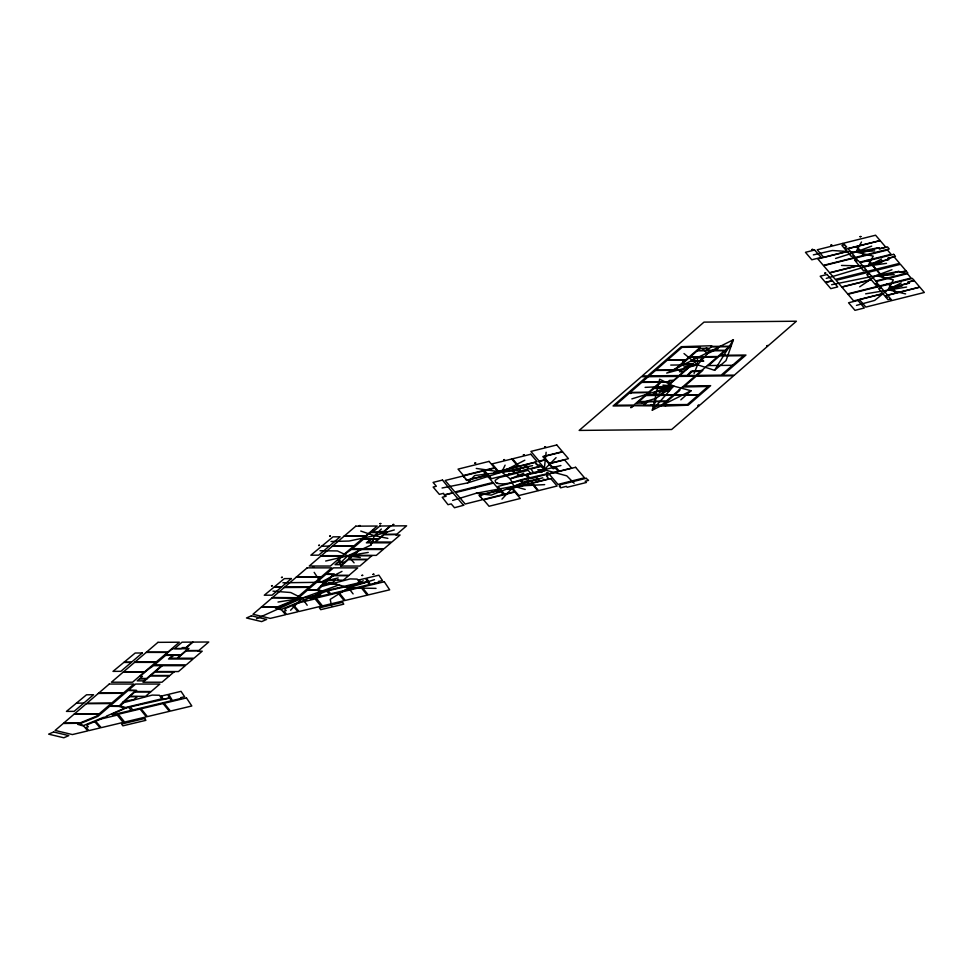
<?xml version="1.0" encoding="UTF-8"?>
<svg xmlns="http://www.w3.org/2000/svg" width="973" height="973" viewBox="0 0 973 973"><rect width="100%" height="100%" fill="white"/><g stroke="black" fill="none" stroke-linecap="round" stroke-linejoin="round"><path stroke-width="1.46" d="M546.133 452.263L544.175 469.74L510.193 478.825L501.764 472.087L476.259 468.439M654.805 403.357L655.948 398.31L673.62 386.086L691.061 390.757L680.82 399.854M652.299 410.192L659.658 379.215L673.62 386.086L652.299 410.192L691.061 390.757M718.256 348.553L707.432 353.698L697.568 364.802L666.7 373.085L733.399 339.723L726.016 360.63L714.583 370.312L697.568 364.802L670.725 365.07M325.663 561.032L347.835 555.814L370.835 545.172L374.398 535.697L381.343 529.008M694.065 373.425L697.568 364.802L697.446 359.402M505.096 465.143L501.764 472.087L467.563 482.924L442.058 488.008M370.835 545.172L373.218 540.587M826.259 278.412L867.892 265.994L873.255 256.167L855.924 252.007L832.316 250.511L813.343 254.877M861.482 241.997L855.924 252.007L835.564 258.477M714.583 370.312L733.399 339.723M501.959 499.149L514.012 486.245L528.826 480.017M290.586 610.253L302.044 598.14L339.103 584.907L348.468 587.911L376.04 588.373M467.563 482.924L474.666 475.542L520.373 469.91M556.082 457.638L544.175 469.74L537.753 469.801M339.577 563.635L347.835 555.814L368.244 552.433M701.801 370.433L717.527 356.775L704.257 357.176L700.013 360.874L703.771 361.105L696.121 361.372L691.073 361.226L695.634 357.261L689.784 357.322L682.377 363.756L693.494 363.561L679.701 375.554L687.072 375.481L691.146 371.248L702.798 370.421L697.106 375.383L721.163 375.14L743.542 355.704L719.558 355.936L708.49 365.556M722.915 354.488L722.112 355.279L745.963 355.048L722.647 375.237L734.372 375.128L768.111 345.804L766.736 345.816L768.84 345.172L796.4 321.224L703.99 322.124L642.144 376.004L647.58 375.955L681.27 346.68L711.689 345.743L710.922 346.388L730.674 346.279L721.2 354.5L722.83 354.561M665.398 406.033L688.203 405.206L710.643 385.673L684.895 385.989L696.121 376.235L733.642 375.76L700.013 404.987L698.529 404.999L697.799 405.632L699.283 405.619L671.638 429.507L579.166 430.419L641.341 376.697L646.777 376.648L613.075 405.972L632.997 405.777L630.772 407.711L634.165 405.692L665.496 405.996M83.678 703.199L74.167 711.348L66.444 711.397L76.295 703.248L83.86 703.041L93.554 694.734L86.524 694.783L76.49 703.09M329.154 546.218L318.73 555.157L310.837 555.206L321.649 546.267L329.348 546.06L340.136 536.804L333.021 536.853L321.844 546.108M182.498 647.592L181.404 648.492L174.666 648.492L182.036 642.18L192.362 642.107L185.965 647.592L182.51 647.592M859.694 286.816L876.174 275.614L891.961 269.74M329.604 536.087L330.443 535.941M330.443 536.159L329.677 536.305M318.609 545.342L319.448 545.184M319.448 545.403L318.658 545.549M359.305 525.651L360.144 525.493M360.156 525.712L359.39 525.858M281.477 577.366L282.316 577.208M282.316 577.427L281.562 577.585M811.896 249.465L812.735 249.319M812.747 249.538L812.005 249.684M271.516 585.746L272.355 585.6M272.391 585.795L271.601 585.965M474.824 463.039L475.663 462.88M475.663 463.099L474.848 463.245M379.896 523.596L380.735 523.45M380.771 523.656L379.981 523.815M830.881 245.099L831.72 244.953M831.72 245.16L830.906 245.305M312.722 566.955L313.561 566.797M313.561 567.016L312.795 567.162M372.951 530.297L373.79 530.139M373.802 530.358L372.987 530.492M289.297 587.12L290.136 586.962M290.161 587.169L289.37 587.327M338.142 558.234L338.981 558.076M392.873 524.532L393.712 524.374M338.981 558.295L338.19 558.441M369.387 539.772L370.226 539.614M393.737 524.581L392.897 524.727M860.035 236.585L860.874 236.439M860.886 236.658L860.12 236.804M503.649 459.73L504.488 459.584M504.525 459.791L503.734 459.949M340.55 565.994L341.389 565.848M341.389 566.067L340.623 566.213M523.377 454.817L524.216 454.659M524.179 454.902L523.438 455.023M474.848 487.814L475.688 487.668M630.407 393.469L631.246 393.323M824.824 273.012L825.663 272.854M544.685 446.862L545.525 446.704M825.663 273.072L824.934 273.231M545.488 446.948L544.746 447.069M683.228 361.64L682.62 361.798M705.984 348.285L706.824 348.139M706.836 348.358L706.033 348.504M305.741 599.842L306.58 599.684M338.507 579.567L337.716 579.701M509.597 473.486L508.83 473.632M306.592 599.903L305.79 600.049M536.305 464.401L537.145 464.243M672.185 380.686L673.024 380.528M866.457 260.582L867.296 260.436M328.752 593.968L329.592 593.822M673.024 380.747L672.294 380.905M867.296 260.655L866.481 260.788M329.604 594.041L326.514 591.158L309.402 598.176L310.448 598.65L328.838 594.187M654.513 392.91L655.352 392.751M655.352 392.97L654.561 393.116M361.822 575.371L362.661 575.213M362.686 575.42L361.907 575.578M527.378 474.605L528.217 474.459M528.242 474.666L527.463 474.824M724.581 355.218L725.42 355.06M725.42 355.279L724.654 355.437M372.987 574.277L373.827 574.119M373.839 574.338L373.073 574.484M351.667 588.483L352.506 588.337M352.506 588.556L351.715 588.701M541.329 472.392L542.168 472.233M650.864 404.78L651.703 404.634M651.703 404.853L650.913 404.999M524.617 484.128L523.973 484.286M874.727 270.202L875.566 270.056M875.518 270.299L874.776 270.409M374.605 582.961L375.444 582.815M375.444 583.034L374.678 583.18M544.089 479.263L543.433 479.434M886.598 284.286L887.437 284.128M887.449 284.347L886.658 284.493M370.166 539.869L369.448 539.979M524.824 460.217L501.764 472.087L532.584 465.641M901.217 282.924L888.045 289.686L874.666 300.414L856.471 305.376M282.912 582.778L320.737 582.28L341.985 571.406M841.475 265.459L867.892 265.994L881.574 259.073M363.257 580.772L348.468 587.911L330.2 599.38L331.611 605.997M256.568 618.706L302.044 598.14L320.713 594.819M659.195 392.618L673.62 386.086L662.954 385.15M101.435 718.877L95.634 721.261L101.241 727.658L123.157 722.416L117.271 715.106L101.447 718.901M523.79 473.279L510.193 478.825L514.012 486.245L525.213 489.468M871.699 246.108L855.924 252.007L874.618 250.888M374.435 579.677L348.468 587.911L353.102 593.895M641.523 402.858L655.948 398.31M631.842 398.881L673.62 386.086L645.099 387.363M452.664 500.426L476.296 493.226L514.012 486.245L542.776 477.792M394.32 529.932L374.398 535.697L349.015 541.049L331.039 541.499M560.922 465.532L544.175 469.74L566.785 475.858L574.155 483.265M880.103 240.526L845.865 249.052L844.552 247.519L846.668 246.996L843.348 243.262L875.578 235.223L885.771 247.178L879.847 248.614L878.485 247.665L879.337 248.906L887.473 246.874L889.249 248.954L864.219 255.194L861.92 252.506L878.643 247.86M880.212 240.659L856.739 246.51L860.655 251.107L878.534 247.726M881.745 276.174L880.626 274.945M914.146 280.492L907.76 282.085L908.818 283.082L893.53 286.889L891.438 286.974L889.054 284.177L912.37 278.424L924.35 292.472L892.034 300.535L888.872 296.741L886.792 297.252L885.564 295.816L919.339 287.327M914.255 280.625L908.49 282.061L909.39 283.119L901.448 285.089L902.166 285.94L892.533 288.336L896.413 292.885L919.217 287.193M887.546 295.099L895.963 292.995L888.604 284.298L880.103 286.415L887.704 295.281M549.514 463.416L568.463 458.684L562.649 451.873L543.712 456.592L552.713 467.405L556.824 466.614L552.883 467.599L553.552 468.39L556.325 467.697L559.28 471.163L571.565 468.098L564.571 459.876L549.502 463.635M314.157 572.355L320.737 582.28L338.166 577.913M898.882 271.358L881.015 274.739L877.074 270.129L900.439 264.303L907.821 272.963L884.518 278.777L882.219 276.089L899.003 271.491M906.009 270.835L900.195 272.258C896.449 270.993 904.112 274.508 906.118 270.968M358.976 579.944L365.495 578.388L367.466 581.659L361.129 583.143L358.976 579.944L360.825 582.73M161.129 696.121L167.648 694.564L169.606 697.836L163.282 699.319L161.129 696.121L162.978 698.906M378.582 581.465L382.486 580.577L378.886 575.177L366.541 578.132L370.263 584.323L378.911 582.255L378.461 581.489M180.735 697.641L184.639 696.753L181.039 691.353L168.694 694.308L172.416 700.499L181.063 698.432L180.613 697.665M831.623 284.712L876.174 275.614L894.223 274.654M865.629 293.834L906.593 287.047M278.01 602.056L302.044 598.14L307.188 605.242M683.824 366.979L697.568 364.802L683.995 353.54M867.892 265.994L886.5 263.342M544.661 484.627L514.012 486.245L491.11 495.123L476.296 493.226M707.456 365.568L732.474 365.313M682.45 387.023L708.162 386.451L687.352 404.537L663.245 404.768L679.847 390.343L678.607 390.355M698.432 394.904L674.338 395.135L698.395 394.929M320.044 550.742L337.449 550.937L347.835 555.814L360.278 557.517M272.963 591.158L290.732 592.521L302.044 598.14M320.737 582.28L339.103 584.907L328.704 582.511M387.862 538.361L374.398 535.697L360.752 531.051M905.632 293.907L888.045 289.686L893.323 279.859L876.174 275.614M497.069 483.253C507.626 485.843 518.013 479.64 528.254 478.144L525.615 475.043L518.585 476.429L530.735 473.413L528.12 470.336L499.246 477.573L495.16 480.382L495.585 482.438L497.945 483.484M703.126 349.368L707.432 353.698M347.835 555.814L354.087 562.844M516.76 473.17L519.436 476.211M464.157 477.123L465.763 478.911M480.236 496.631L481.854 498.431M463.829 505.218L454.488 507.724L451.229 503.905L448.018 504.683L442.229 497.252L446.096 496.291L444.454 495.075L452.98 492.946L463.501 505.303M123.012 702.032L119.193 706.021L110.131 705.887L128.059 690.526L135.709 690.526L123.012 702.032M123.51 702.713L120.372 705.997L125.578 707.48L161.713 698.833L159.463 695.257L152.25 695.087L123.51 702.713M320.859 585.855L317.04 589.845L307.991 589.711L325.919 574.35L333.557 574.35L320.859 585.855M321.358 586.537L318.22 589.82L323.425 591.304L359.572 582.657L357.2 579.105L350.098 578.911L321.358 586.537M78.728 723.267L77.572 724.289L83.666 726.089L87.862 730.869L72.391 734.566L55.12 730.431L63.245 723.486L78.728 723.267M79.64 723.815L83.544 725.53L103.162 717.466L107.115 716.821L106.349 716.177L124.763 708.101L118.913 706.422L109.669 706.289L97.884 716.383L79.64 723.815M129.579 696.656L124.532 701.144L133.775 699.611L137.339 696.656L129.579 696.656M135.004 691.839L129.944 696.34L145.524 696.34L150.779 691.839L135.004 691.839M136.548 690.465L135.369 691.511L151.143 691.523L159.876 684.043L135.636 684.043L128.436 690.21L136.548 690.465M174.033 671.881L169.837 675.505L150.864 675.505L155.096 671.869L174.033 671.881M276.575 607.091L275.42 608.113L281.513 609.913L285.709 614.693L270.239 618.39L252.98 614.267L261.092 607.31L276.575 607.091M277.5 607.639L281.404 609.353L301.01 601.29L304.963 600.645L304.196 600L322.61 591.925L316.772 590.246L307.517 590.112L295.731 600.207L277.5 607.639M327.439 580.48L322.379 584.968L331.635 583.435L335.199 580.48L327.439 580.48M332.851 575.663L327.792 580.163L343.372 580.163L348.626 575.663L332.851 575.663M334.396 574.289L333.216 575.335L349.003 575.347L357.723 567.867L333.484 567.867L326.283 574.034L334.396 574.289M371.881 555.705L367.685 559.329L348.711 559.329L352.944 555.692L371.881 555.705M198.054 651.168L202.214 651.192L194.028 658.21L177.609 658.198L186.232 650.815L198.565 650.73L198.054 651.168M629.884 392.678L615.423 405.255L633.812 405.072L648.273 392.508L629.884 392.678M641.718 382.401L630.09 392.508L648.468 392.326L660.095 382.219L641.718 382.401M648.286 376.697L641.985 382.158L667.782 381.915L669.558 380.394L673.632 380.346L678.169 376.405L648.286 376.697M655.474 370.445L649.259 375.846L679.118 375.554L683.581 371.674L679.507 371.71L681.295 370.19L655.474 370.445M667.356 360.119L655.753 370.202L674.107 370.02L685.71 359.937L667.356 360.119M682.061 347.337L667.587 359.925L685.929 359.742L700.414 347.166L682.061 347.337M638.568 401.873L636.172 403.953L644.418 403.868L646.875 401.74L638.568 401.873M645.865 395.524L638.86 401.606L666.31 401.046L672.975 395.257L645.865 395.524M654.038 388.422L646.486 394.977L652.178 394.929L656.763 390.915L661.749 390.684L669.497 390.793L665.337 391.037L660.789 394.843L673.596 394.722L694.929 376.247L678.753 376.405L664.827 388.495L654.038 388.422M661.178 382.207L654.318 388.178L664.741 388.081L671.601 382.109L661.178 382.207M682.049 364.048L675.177 370.02L685.6 369.91L692.472 363.951L682.049 364.048M697.446 350.657L690.404 356.787L717.794 356.532L724.569 350.645L697.446 350.657M700.086 348.37L697.69 350.45L706.167 350.365L708.563 348.285L700.086 348.37M695.391 357.918L691.888 360.959L699.502 360.886L702.993 357.845L695.391 357.918M647.836 401.727L643.895 405.157L661.786 404.987L665.727 401.557L647.836 401.727M711.263 346.838L707.213 350.365L724.849 350.402L729.154 346.668L711.263 346.838M692.204 371.455L687.583 375.469L695.914 375.396L700.536 371.37L692.204 371.455M396.412 534.554L395.902 534.992L400.061 535.016L391.876 542.034L375.456 542.022L384.08 534.639L396.412 534.554M131.306 662.394L120.871 671.321L112.99 671.382L123.802 662.443L131.306 662.394M142.289 652.98L131.489 662.224L123.997 662.285L135.174 653.029L142.289 652.98M74.301 714L63.622 723.158L80.066 722.927L96.315 716.25L98.723 714.194L74.301 714M86.317 703.71L74.678 713.683L99.1 713.866L111.153 703.54L86.317 703.71M98.309 693.433L86.877 703.236L111.713 703.065L123.145 693.263L98.309 693.433M109.28 684.031L98.687 693.117L123.522 692.934L133.909 684.043L109.28 684.031M123.121 672.185L111.409 682.207L132.547 682.219L144.199 672.185L123.121 672.185M134.566 662.37L123.498 671.856L144.576 671.869L155.704 662.382L134.566 662.37M146.193 652.409L134.943 662.054L156.081 662.054L167.502 652.421L146.193 652.409M157.942 642.35L146.473 652.165L167.782 652.178L179.336 642.204L157.942 642.35M148.151 669.46L140.039 676.405L142.399 676.393L139.978 678.461L146.631 678.461L161.554 665.666L153.588 665.666L148.151 669.46M172.379 648.736L165.082 654.987L180.82 654.963L188.069 648.736L172.379 648.736M165.592 655.388L154.512 664.875L186.232 664.887L193.104 659.001L168.524 659.001L173.012 655.328L165.592 655.388M139.601 678.789L137.205 680.845L143.858 680.845L146.254 678.789L139.601 678.789M147.02 678.789L143.019 682.219L162.005 682.219L169.46 675.821L150.487 675.821L147.02 678.789M162.333 665.678L155.473 671.552L178.448 671.552L185.308 665.678L162.333 665.678M192.946 642.107L185.49 648.492L189.005 648.432L186.512 650.572L198.845 650.487L208.757 641.998L192.946 642.107M180.443 655.279L177.025 658.198L170.19 658.198L173.79 655.328L180.443 655.279M281.525 587.023L272.026 595.172L264.291 595.221L274.143 587.084L281.525 587.023M291.401 578.57L281.708 586.865L274.337 586.914L284.371 578.619L291.401 578.57M272.16 597.823L261.469 606.982L277.913 606.751L294.162 600.073L296.57 598.018L272.16 597.823M284.165 587.534L272.525 597.507L296.947 597.69L309 587.364L284.165 587.534M296.169 577.257L284.724 587.06L309.56 586.889L321.005 577.086L296.169 577.257M307.14 567.855L296.534 576.94L321.37 576.77L331.757 567.867L307.14 567.855M320.968 556.009L309.268 566.031L330.394 566.043L342.046 556.009L320.968 556.009M332.425 546.194L321.345 555.68L342.423 555.692L353.564 546.206L332.425 546.194M344.041 536.232L332.79 545.877L353.929 545.877L365.349 536.245L344.041 536.232M355.79 526.174L344.32 535.989L365.629 536.001L377.183 526.028L355.79 526.174M345.999 553.284L337.886 560.241L340.246 560.217L337.826 562.285L344.478 562.285L359.414 549.502L351.435 549.49L345.999 553.284M370.226 532.559L362.929 538.811L378.667 538.787L385.928 532.559L370.226 532.559M363.44 539.212L352.36 548.699L384.092 548.711L390.951 542.825L366.371 542.825L370.859 539.151L363.44 539.212M379.884 526.004L372.513 532.316L383.812 531.416L390.209 525.931L379.884 526.004M337.449 562.613L335.053 564.668L341.705 564.668L344.101 562.613L337.449 562.613M344.88 562.613L340.866 566.043L359.852 566.043L367.32 559.657L348.334 559.645L344.88 562.613M360.18 549.502L353.321 555.376L376.296 555.376L383.155 549.502L360.18 549.502M390.805 525.931L383.338 532.328L386.865 532.267L384.371 534.396L396.692 534.311L406.605 525.821L390.805 525.931M378.29 539.103L374.885 542.022L368.049 542.022L371.637 539.151L378.29 539.103M657.213 391.122L653.564 394.187L661.166 394.114L664.827 391.037L657.213 391.122M251.448 615.8L246.497 617.977L261.676 621.601L266.626 619.436L251.448 615.8M53.6 731.976L48.65 734.153L63.829 737.777L68.779 735.612L53.6 731.976M126.235 707.918L111.554 714.352L112.588 714.814L131.124 710.387L128.667 707.335L126.235 707.918M292.545 605.474L284.542 608.757L286.171 610.618L283.897 611.178L286.767 614.437L298.042 611.737L292.545 605.474M299.295 602.701L293.481 605.084L299.088 611.482L321.005 606.24L315.118 598.93L299.307 602.725M94.697 721.65L86.694 724.934L88.324 726.795L86.05 727.354L88.908 730.614L100.195 727.913L94.697 721.65M814.608 250.049L805.462 252.311L811.823 259.779L821.224 257.419L814.608 250.049M842.679 243.432L817.235 249.781L823.645 257.286L847.033 251.448L841.925 245.464L843.98 244.941L842.679 243.432M856.289 246.631L848.091 248.674L855.425 257.395L863.769 255.315L856.289 246.631M821.662 257.942L817.819 258.903L823.34 265.386L854.756 257.553L853.333 255.887L851.253 256.398L847.179 251.618L821.686 257.967M852.859 258.404L823.608 265.702L829.592 272.72L858.928 265.398L854.525 259.925L856.41 259.463L855.231 258.064L852.859 258.404M887.461 250.025L855.899 257.894L857.213 259.45L855.364 259.925L856.362 261.092L858.271 260.606L859.609 262.175L891.122 254.318L887.461 250.025M868.378 260.618L860.047 262.698L867.454 271.37L875.736 269.314L868.378 260.618M893.688 254.342L868.828 260.496L871.103 263.16L873.316 263.221L888.446 259.45L887.522 258.38L895.452 256.41L893.688 254.342M859.074 265.568L829.738 272.89L835.296 279.397L866.785 271.54L865.484 270.02L863.331 270.567L859.074 265.568M894.126 256.896L888.081 258.404L889.03 259.463L881.234 261.409L881.952 262.272L872.319 264.668L876.187 269.193L899.624 263.342L894.126 256.896M827.099 274.483L820.19 276.21L825.42 282.34L832.329 280.625L827.099 274.483M832.462 280.771L825.554 282.498L830.796 288.64L837.704 286.913L832.462 280.771M867.588 272.489L836.099 280.346L841.73 286.95L871.103 279.616L866.785 274.544L868.889 274.021L867.588 272.489M876.624 270.239L868.257 272.331L875.7 280.978L884.068 278.898L876.624 270.239M871.249 279.786L841.876 287.12L847.641 293.882L878.996 286.062L877.816 284.688L875.87 285.174L871.249 279.786M907.359 273.705L876.138 281.489L877.5 283.082L875.688 283.532L876.709 284.724L878.339 284.335L879.665 285.904L911.069 278.059L907.359 273.705M877.524 286.901L847.97 294.272L853.637 300.912L882.827 293.603L878.643 288.689L880.772 288.154L879.434 286.585L877.524 286.901M882.973 293.773L859.475 299.635L865.824 307.079L891.341 300.706L890.003 299.137L887.923 299.66L882.973 293.773M858.004 300.45L848.541 302.761L854.987 310.338L864.304 307.991L858.004 300.45M489.066 461.397L458.04 469.132L463.464 475.493L494.479 467.758L489.066 461.397M556.775 444.965L530.905 451.423L539.212 461.178L545.403 459.633L542.8 456.568L562.467 451.654L556.775 444.965M511.749 459.001L492.143 463.89L498.444 471.285L518.05 466.395L511.749 459.001M530.808 454.245L512.54 458.806L518.84 466.201L537.108 461.64L530.808 454.245M442.484 480.066L433.07 482.413L436.342 486.257L433.131 487.059L439.358 494.369L443.566 493.323L444.272 494.868L452.798 492.739L442.484 480.066M462.966 476.04L445.135 480.48L454.902 491.961L492.958 482.462L486.901 475.347L466.614 480.407L465.422 478.996L467.162 480.005L483.666 475.894L482.681 474.727L485.722 473.973L483.192 470.993L463.695 475.846L464.668 477.001L463.939 477.184L462.966 476.04M494.771 468.098L484.59 470.64L491.45 478.704L514.267 473.012L512.017 470.446L526.819 466.748L525.225 464.887L493.968 472.683L497.653 471.479L494.771 468.098M535.028 462.43L525.846 464.729L529.361 468.852L540.368 466.103L539.273 464.814L537.449 465.276L535.028 462.43M545.585 459.84L538.726 461.555L546.254 470.385L527.159 474.873L529.64 477.792L547.227 473.754L546.485 472.89L547.823 472.55L548.857 473.766L558.21 471.431L555.413 468.147L553.09 468.718L545.585 459.84M526.965 466.931L512.844 470.458L514.887 472.854L528.473 468.694L526.965 466.931M541.17 466.42L531.051 468.937L533.715 473.255L544.673 470.518L541.17 466.42M493.518 483.119L455.461 492.606L465.191 504.038L482.669 499.648L481.671 498.48L483.386 499.453L503.223 494.503L500.657 491.499L497.385 492.314L496.449 491.219L479.896 495.342L480.857 496.473L480.127 496.656L478.971 495.306L499.526 490.173L493.518 483.119M520.458 480.589L498.042 486.439L504.622 494.162L514.583 491.669L511.737 488.337L507.809 489.078L539.054 481.282L537.437 479.385L522.586 483.094L520.458 480.589M530.212 478.157L521.09 480.443L523.06 482.754L537.291 479.203L535.795 477.451L530.699 478.728L530.212 478.157M546.996 474.35L536.257 477.025L539.735 481.124L548.869 478.838L546.449 476.004L548.054 475.602L546.996 474.35M575.59 467.295L549.015 473.936L557.991 484.408L584.518 477.792L575.59 467.295M531.574 483.386L512.528 488.142L518.828 495.537L537.887 490.806L531.574 483.386M550.754 478.607L532.255 483.228L538.568 490.635L557.115 486.014L550.754 478.607M514.887 492.034L483.581 499.842L489.066 506.264L520.3 498.48L514.887 492.034M586.172 478.302L559.232 484.992L560.18 486.111L559.366 486.33L560.618 487.814L566.383 486.378L567.15 487.278L586.427 482.474L585.174 481.234L588.556 480.394L586.172 478.302M335.6 588.981L328.193 590.757L330.65 593.81L369.205 584.578L367.575 581.854L335.6 588.981M337.923 592.861L316.176 598.067L322.477 605.887L344.223 600.682L337.923 592.861M360.934 587.351L338.981 592.618L345.269 600.426L367.235 595.172L360.934 587.351M384.311 581.769L361.992 587.108L368.281 594.917L389.662 589.808L384.311 581.769M342.532 602.323L319.412 607.857L320.737 609.67L343.761 604.16L342.532 602.323M137.752 705.157L130.333 706.933L132.802 709.986L171.357 700.755L169.728 698.03L137.752 705.157M140.076 709.037L118.329 714.243L124.617 722.063L146.364 716.858L140.076 709.037M163.087 703.528L141.121 708.794L147.422 716.602L169.387 711.348L163.087 703.528M186.451 697.933L164.145 703.284L170.433 711.093L191.815 705.984L186.451 697.933M144.685 718.5L121.564 724.034L122.89 725.834L145.901 720.324L144.685 718.5"/></g></svg>
